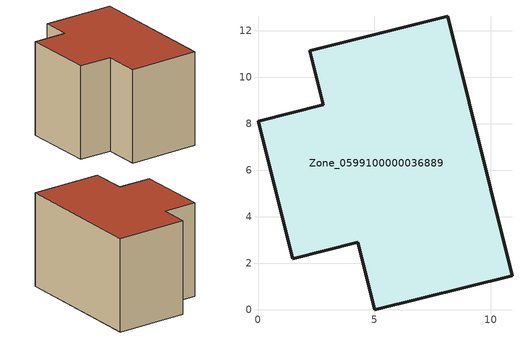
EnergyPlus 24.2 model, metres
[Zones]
Zone_0599100000036889
 floor ground (C_G): 8.16,12.63 10.92,1.48 5.03,0 4.3,2.91 1.48,2.21 0,8.11 2.81,8.82 2.23,11.14 z0
 wall outside (C_F): 1.48,2.21 4.3,2.91 5.03,0 10.92,1.48 8.16,12.63 2.23,11.14 2.81,8.82 0,8.11 1.48,2.21 z0:8.02
 roof outside (C_R): 2.81,8.82 0,8.11 1.48,2.21 4.3,2.91 5.03,0 10.92,1.48 8.16,12.63 2.23,11.14 z8.02
[BUILDING]
Pand.0599100000036889: North Axis=0; Terrain=City; Loads Convergence Tolerance Value=0.04; Temperature Convergence Tolerance Value=0.4; Solar Distribution=FullExterior; Maximum Number of Warmup Days=25; Minimum Number of Warmup Days=1
[Site:Location]
Rotterdam.The.Hague.AP_ZH_NLD Design_Conditions: Latitude=51.96; Longitude=4.45; Time Zone=1; Elevation=-4.5
[SITE:GROUNDTEMPERATURE:BUILDINGSURFACE]
18, 18, 18, 18, 18, 18, 18, 18, 18, 18, 18, 18
[MATERIAL] Thermal Absorptance=0.9; Solar Absorptance=0.7; Visible Absorptance=0.7
Name | Roughness | Thickness | Conductivity | Density | Specific Heat
G.TC.1965-1974 | MediumSmooth | 0.15 | 0.882353 | 540 | 1210
F.TC.1965-1974 | Rough | 0.3 | 0.697674 | 1920 | 840
R.TC.1965-1974 | MediumRough | 0.2 | 0.232558 | 1500 | 1000
[CONSTRUCTION]
C_G: G.TC.1965-1974
C_F: F.TC.1965-1974
C_R: R.TC.1965-1974
[ZONE]
Zone_0599100000036889: Type=1; Multiplier=1; Ceiling Height=Autocalculate; Volume=Autocalculate; Floor Area=autocalculate; Part of Total Floor Area=Yes
[ZONEINFILTRATION:DESIGNFLOWRATE]
Infil_Zone_0599100000036889: Zone or ZoneList or Space or SpaceList=Zone_0599100000036889; Schedule=AlwaysOn; Design Flow Rate Calculation Method=Flow/Area; Flow Rate per Floor Area=0.003; Constant Term Coefficient=1; Temperature Term Coefficient=0; Velocity Term Coefficient=0; Velocity Squared Term Coefficient=0
[HVACTEMPLATE:ZONE:IDEALLOADSAIRSYSTEM]
Zone_0599100000036889: Maximum Heating Supply Air Temperature=50; Minimum Cooling Supply Air Temperature=13; Maximum Heating Supply Air Humidity Ratio=0.0156; Minimum Cooling Supply Air Humidity Ratio=0.0077; Heating Limit=NoLimit; Cooling Limit=NoLimit; Dehumidification Control Type=ConstantSensibleHeatRatio; Cooling Sensible Heat Ratio=0.7; Dehumidification Setpoint=60; Humidification Control Type=None; Humidification Setpoint=30; Outdoor Air Method=None; Outdoor Air Flow Rate per Person=0.00944; Outdoor Air Flow Rate per Zone Floor Area=0; Outdoor Air Flow Rate per Zone=0; Demand Controlled Ventilation Type=None; Outdoor Air Economizer Type=NoEconomizer; Heat Recovery Type=None; Sensible Heat Recovery Effectiveness=0.7; Latent Heat Recovery Effectiveness=0.65
[ZONECONTROL:THERMOSTAT]
ThermostatControl_Zone_0599100000036889: Zone or ZoneList=Zone_0599100000036889; Control Type Schedule=DualSetpointControlType; Control 1=Thermostat_Zone_0599100000036889; Temperature Difference Between Cutout And Setpoint=0
[THERMOSTATSETPOINT:DUALSETPOINT]
Thermostat_Zone_0599100000036889: Heating Setpoint Temperature Schedule=HeatingSetpoint_Zone_0599100000036889; Cooling Setpoint Temperature Schedule=CoolingSetpoint_Zone_0599100000036889
[SCHEDULE:COMPACT]
HeatingSetpoint_Zone_0599100000036889: Through: 12/31, For: AllDays, Until: 24:00, 21
CoolingSetpoint_Zone_0599100000036889: Through: 12/31, For: AllDays, Until: 24:00, 24
DualSetpointControlType: Through: 12/31, For: AllDays, Until: 24:00, 4
AlwaysOn: Through: 12/31, For: AllDays, Until: 24:00, 1
